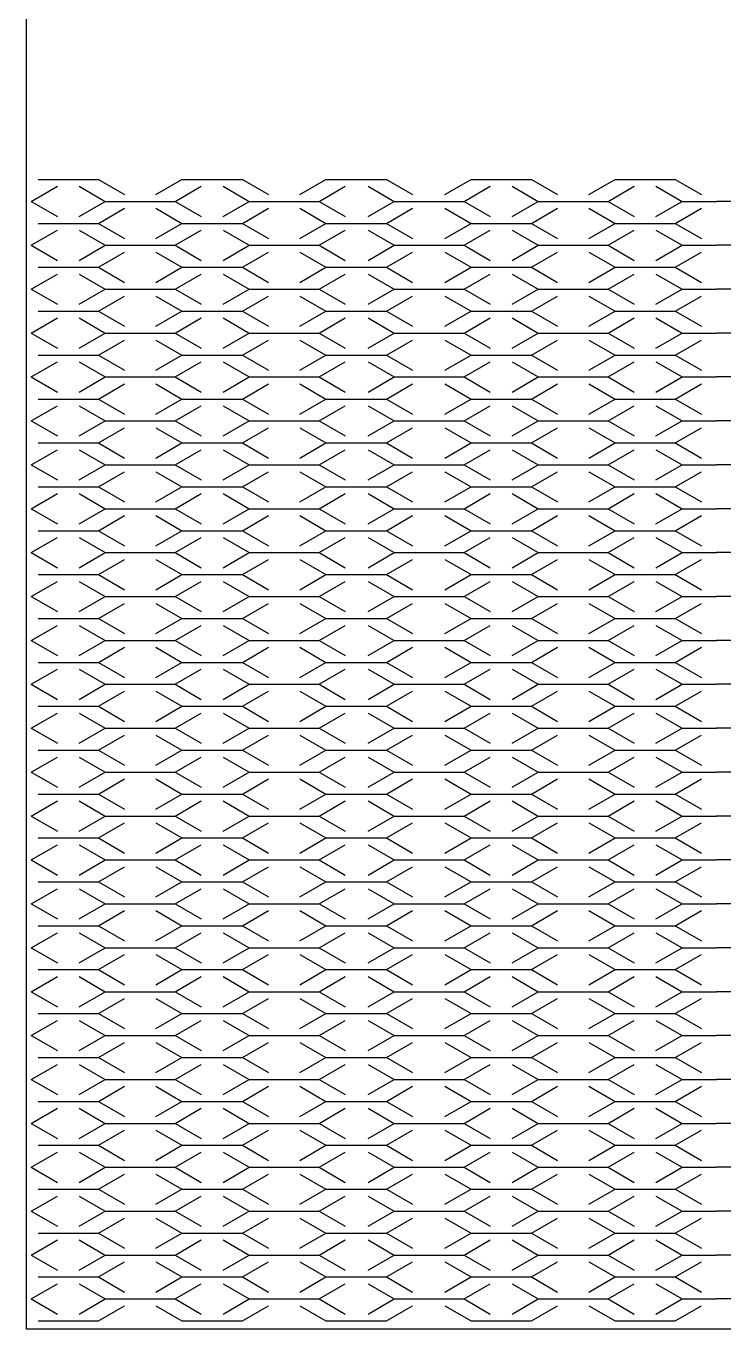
# Model space of a CAD drawing. Extents: x -48 to 94, y -126 to 120.
# Drawn here: x -48.3 to 17.7, y -125.8 to -2.7 of the extents above; entities that cross this region are included whole.
import ezdxf

# ---------------------------------------------------------------- set-up
doc = ezdxf.new("R2010")
doc.units = 0
doc.header["$MEASUREMENT"] = 0
doc.layers.get('0').update_dxf_attribs({"linetype": 'CONTINUOUS'})
doc.layers.add('DEFAULT', color=18, linetype='CONTINUOUS')

msp = doc.modelspace()

# ---------------------------------------------------------------- linework, layer by layer
at = {"color": 0, "linetype": 'BYBLOCK'}
for points in [[(-47.76, -19.31), (-45.29, -17.88)], [(-47.11, -17.23), (-41.42, -17.23)], [(-43.24, -17.88), (-40.77, -19.31)], [(-41.42, -17.23), (-38.95, -18.66)], [(-35.98, -18.66), (-33.52, -17.23)], [(-34.16, -19.31), (-31.7, -17.88)], [(-33.52, -17.23), (-27.82, -17.23)], [(-29.64, -17.88), (-27.17, -19.31)], [(-27.82, -17.23), (-25.35, -18.66)], [(-22.38, -18.66), (-19.92, -17.23)], [(-20.56, -19.31), (-18.1, -17.88)], [(-19.92, -17.23), (-14.22, -17.23)], [(-15.94, -17.88), (-13.48, -19.31)], [(-14.22, -17.23), (-11.75, -18.66)], [(-8.69, -18.66), (-6.22, -17.23)], [(-6.87, -19.31), (-4.4, -17.88)], [(-6.22, -17.23), (-0.52, -17.23)], [(-2.34, -17.88), (0.12, -19.31)], [(-0.52, -17.23), (1.94, -18.66)], [(4.91, -18.66), (7.38, -17.23)], [(6.73, -19.31), (9.2, -17.88)], [(7.38, -17.23), (13.07, -17.23)], [(11.25, -17.88), (13.72, -19.31)], [(13.07, -17.23), (15.54, -18.66)], [(-47.76, -19.31), (-45.29, -20.73)], [(-43.24, -20.73), (-40.77, -19.31)], [(-40.77, -19.31), (-34.16, -19.31)], [(-34.16, -19.31), (-31.7, -20.73)], [(-29.64, -20.73), (-27.17, -19.31)], [(-27.17, -19.31), (-20.56, -19.31)], [(-20.56, -19.31), (-18.1, -20.73)], [(-15.94, -20.73), (-13.48, -19.31)], [(-13.48, -19.31), (-6.87, -19.31)], [(-6.87, -19.31), (-4.4, -20.73)], [(-2.34, -20.73), (0.12, -19.31)], [(0.12, -19.31), (6.73, -19.31)], [(6.73, -19.31), (9.2, -20.73)], [(11.25, -20.73), (13.72, -19.31)], [(13.72, -19.31), (16.96, -19.31)], [(20.2, -19.31), (16.96, -19.31)], [(-41.42, -21.38), (-38.95, -19.95)], [(-35.98, -19.95), (-33.52, -21.38)], [(-27.82, -21.38), (-25.35, -19.95)], [(-22.38, -19.95), (-19.92, -21.38)], [(-14.22, -21.38), (-11.75, -19.95)], [(-8.69, -19.95), (-6.22, -21.38)], [(-0.52, -21.38), (1.94, -19.95)], [(4.91, -19.95), (7.38, -21.38)], [(13.07, -21.38), (15.54, -19.95)], [(-47.76, -23.45), (-45.29, -22.03)], [(-47.11, -21.38), (-41.42, -21.38)], [(-43.24, -22.03), (-40.77, -23.45)], [(-41.42, -21.38), (-38.95, -22.8)], [(-35.98, -22.8), (-33.52, -21.38)], [(-34.16, -23.45), (-31.7, -22.03)], [(-33.52, -21.38), (-27.82, -21.38)], [(-29.64, -22.03), (-27.17, -23.45)], [(-27.82, -21.38), (-25.35, -22.8)], [(-22.38, -22.8), (-19.92, -21.38)], [(-20.56, -23.45), (-18.1, -22.03)], [(-19.92, -21.38), (-14.22, -21.38)], [(-15.94, -22.03), (-13.48, -23.45)], [(-14.22, -21.38), (-11.75, -22.8)], [(-8.69, -22.8), (-6.22, -21.38)], [(-6.87, -23.45), (-4.4, -22.03)], [(-6.22, -21.38), (-0.52, -21.38)], [(-2.34, -22.03), (0.12, -23.45)], [(-0.52, -21.38), (1.94, -22.8)], [(4.91, -22.8), (7.38, -21.38)], [(6.73, -23.45), (9.2, -22.03)], [(7.38, -21.38), (13.07, -21.38)], [(11.25, -22.03), (13.72, -23.45)], [(13.07, -21.38), (15.54, -22.8)], [(-47.76, -23.45), (-45.29, -24.88)], [(-43.24, -24.88), (-40.77, -23.45)], [(-41.42, -25.52), (-38.95, -24.1)], [(-40.77, -23.45), (-34.16, -23.45)], [(-35.98, -24.1), (-33.52, -25.52)], [(-34.16, -23.45), (-31.7, -24.88)], [(-29.64, -24.88), (-27.17, -23.45)], [(-27.82, -25.52), (-25.35, -24.1)], [(-27.17, -23.45), (-20.56, -23.45)], [(-22.38, -24.1), (-19.92, -25.52)], [(-20.56, -23.45), (-18.1, -24.88)], [(-15.94, -24.88), (-13.48, -23.45)], [(-14.22, -25.52), (-11.75, -24.1)], [(-13.48, -23.45), (-6.87, -23.45)], [(-8.69, -24.1), (-6.22, -25.52)], [(-6.87, -23.45), (-4.4, -24.88)], [(-2.34, -24.88), (0.12, -23.45)], [(-0.52, -25.52), (1.94, -24.1)], [(0.12, -23.45), (6.73, -23.45)], [(4.91, -24.1), (7.38, -25.52)], [(6.73, -23.45), (9.2, -24.88)], [(11.25, -24.88), (13.72, -23.45)], [(13.07, -25.52), (15.54, -24.1)], [(13.72, -23.45), (16.96, -23.45)], [(20.2, -23.45), (16.96, -23.45)], [(-47.11, -25.52), (-41.42, -25.52)], [(-41.42, -25.52), (-38.95, -26.95)], [(-35.98, -26.95), (-33.52, -25.52)], [(-33.52, -25.52), (-27.82, -25.52)], [(-27.82, -25.52), (-25.35, -26.95)], [(-22.38, -26.95), (-19.92, -25.52)], [(-19.92, -25.52), (-14.22, -25.52)], [(-14.22, -25.52), (-11.75, -26.95)], [(-8.69, -26.95), (-6.22, -25.52)], [(-6.22, -25.52), (-0.52, -25.52)], [(-0.52, -25.52), (1.94, -26.95)], [(4.91, -26.95), (7.38, -25.52)], [(7.38, -25.52), (13.07, -25.52)], [(13.07, -25.52), (15.54, -26.95)], [(-47.76, -27.6), (-45.29, -26.17)], [(-43.24, -26.17), (-40.77, -27.6)], [(-34.16, -27.6), (-31.7, -26.17)], [(-29.64, -26.17), (-27.17, -27.6)], [(-20.56, -27.6), (-18.1, -26.17)], [(-15.94, -26.17), (-13.48, -27.6)], [(-6.87, -27.6), (-4.4, -26.17)], [(-2.34, -26.17), (0.12, -27.6)], [(6.73, -27.6), (9.2, -26.17)], [(11.25, -26.17), (13.72, -27.6)], [(-47.76, -27.6), (-45.29, -29.02)], [(-43.24, -29.02), (-40.77, -27.6)], [(-41.42, -29.67), (-38.95, -28.24)], [(-40.77, -27.6), (-34.16, -27.6)], [(-35.98, -28.24), (-33.52, -29.67)], [(-34.16, -27.6), (-31.7, -29.02)], [(-29.64, -29.02), (-27.17, -27.6)], [(-27.82, -29.67), (-25.35, -28.24)], [(-27.17, -27.6), (-20.56, -27.6)], [(-22.38, -28.24), (-19.92, -29.67)], [(-20.56, -27.6), (-18.1, -29.02)], [(-15.94, -29.02), (-13.48, -27.6)], [(-14.22, -29.67), (-11.75, -28.24)], [(-13.48, -27.6), (-6.87, -27.6)], [(-8.69, -28.24), (-6.22, -29.67)], [(-6.87, -27.6), (-4.4, -29.02)], [(-2.34, -29.02), (0.12, -27.6)], [(-0.52, -29.67), (1.94, -28.24)], [(0.12, -27.6), (6.73, -27.6)], [(4.91, -28.24), (7.38, -29.67)], [(6.73, -27.6), (9.2, -29.02)], [(11.25, -29.02), (13.72, -27.6)], [(13.07, -29.67), (15.54, -28.24)], [(13.72, -27.6), (16.96, -27.6)], [(20.2, -27.6), (16.96, -27.6)], [(-47.76, -31.74), (-45.29, -30.31)], [(-47.11, -29.67), (-41.42, -29.67)], [(-43.24, -30.31), (-40.77, -31.74)], [(-41.42, -29.67), (-38.95, -31.09)], [(-35.98, -31.09), (-33.52, -29.67)], [(-34.16, -31.74), (-31.7, -30.31)], [(-33.52, -29.67), (-27.82, -29.67)], [(-29.64, -30.31), (-27.17, -31.74)], [(-27.82, -29.67), (-25.35, -31.09)], [(-22.38, -31.09), (-19.92, -29.67)], [(-20.56, -31.74), (-18.1, -30.31)], [(-19.92, -29.67), (-14.22, -29.67)], [(-15.94, -30.31), (-13.48, -31.74)], [(-14.22, -29.67), (-11.75, -31.09)], [(-8.69, -31.09), (-6.22, -29.67)], [(-6.87, -31.74), (-4.4, -30.31)], [(-6.22, -29.67), (-0.52, -29.67)], [(-2.34, -30.31), (0.12, -31.74)], [(-0.52, -29.67), (1.94, -31.09)], [(4.91, -31.09), (7.38, -29.67)], [(6.73, -31.74), (9.2, -30.31)], [(7.38, -29.67), (13.07, -29.67)], [(11.25, -30.31), (13.72, -31.74)], [(13.07, -29.67), (15.54, -31.09)], [(-47.76, -31.74), (-45.29, -33.16)], [(-43.24, -33.16), (-40.77, -31.74)], [(-40.77, -31.74), (-34.16, -31.74)], [(-34.16, -31.74), (-31.7, -33.16)], [(-29.64, -33.16), (-27.17, -31.74)], [(-27.17, -31.74), (-20.56, -31.74)], [(-20.56, -31.74), (-18.1, -33.16)], [(-15.94, -33.16), (-13.48, -31.74)], [(-13.48, -31.74), (-6.87, -31.74)], [(-6.87, -31.74), (-4.4, -33.16)], [(-2.34, -33.16), (0.12, -31.74)], [(0.12, -31.74), (6.73, -31.74)], [(6.73, -31.74), (9.2, -33.16)], [(11.25, -33.16), (13.72, -31.74)], [(13.72, -31.74), (16.96, -31.74)], [(20.2, -31.74), (16.96, -31.74)], [(-41.42, -33.81), (-38.95, -32.39)], [(-35.98, -32.39), (-33.52, -33.81)], [(-27.82, -33.81), (-25.35, -32.39)], [(-22.38, -32.39), (-19.92, -33.81)], [(-14.22, -33.81), (-11.75, -32.39)], [(-8.69, -32.39), (-6.22, -33.81)], [(-0.52, -33.81), (1.94, -32.39)], [(4.91, -32.39), (7.38, -33.81)], [(13.07, -33.81), (15.54, -32.39)], [(-47.11, -33.81), (-41.42, -33.81)], [(-41.42, -33.81), (-38.95, -35.24)], [(-35.98, -35.24), (-33.52, -33.81)], [(-33.52, -33.81), (-27.82, -33.81)], [(-27.82, -33.81), (-25.35, -35.24)], [(-22.38, -35.24), (-19.92, -33.81)], [(-19.92, -33.81), (-14.22, -33.81)], [(-14.22, -33.81), (-11.75, -35.24)], [(-8.69, -35.24), (-6.22, -33.81)], [(-6.22, -33.81), (-0.52, -33.81)], [(-0.52, -33.81), (1.94, -35.24)], [(4.91, -35.24), (7.38, -33.81)], [(7.38, -33.81), (13.07, -33.81)], [(13.07, -33.81), (15.54, -35.24)], [(-47.76, -35.88), (-45.29, -34.46)], [(-43.24, -34.46), (-40.77, -35.88)], [(-34.16, -35.88), (-31.7, -34.46)], [(-29.64, -34.46), (-27.17, -35.88)], [(-20.56, -35.88), (-18.1, -34.46)], [(-15.94, -34.46), (-13.48, -35.88)], [(-6.87, -35.88), (-4.4, -34.46)], [(-2.34, -34.46), (0.12, -35.88)], [(6.73, -35.88), (9.2, -34.46)], [(11.25, -34.46), (13.72, -35.88)], [(-47.76, -35.88), (-45.29, -37.31)], [(-43.24, -37.31), (-40.77, -35.88)], [(-41.42, -37.96), (-38.95, -36.53)], [(-40.77, -35.88), (-34.16, -35.88)], [(-35.98, -36.53), (-33.52, -37.96)], [(-34.16, -35.88), (-31.7, -37.31)], [(-29.64, -37.31), (-27.17, -35.88)], [(-27.82, -37.96), (-25.35, -36.53)], [(-27.17, -35.88), (-20.56, -35.88)], [(-22.38, -36.53), (-19.92, -37.96)], [(-20.56, -35.88), (-18.1, -37.31)], [(-15.94, -37.31), (-13.48, -35.88)], [(-14.22, -37.96), (-11.75, -36.53)], [(-13.48, -35.88), (-6.87, -35.88)], [(-8.69, -36.53), (-6.22, -37.96)], [(-6.87, -35.88), (-4.4, -37.31)], [(-2.34, -37.31), (0.12, -35.88)], [(-0.52, -37.96), (1.94, -36.53)], [(0.12, -35.88), (6.73, -35.88)], [(4.91, -36.53), (7.38, -37.96)], [(6.73, -35.88), (9.2, -37.31)], [(11.25, -37.31), (13.72, -35.88)], [(13.07, -37.96), (15.54, -36.53)], [(13.72, -35.88), (16.96, -35.88)], [(20.2, -35.88), (16.96, -35.88)], [(-47.11, -37.96), (-41.42, -37.96)], [(-41.42, -37.96), (-38.95, -39.38)], [(-35.98, -39.38), (-33.52, -37.96)], [(-33.52, -37.96), (-27.82, -37.96)], [(-27.82, -37.96), (-25.35, -39.38)], [(-22.38, -39.38), (-19.92, -37.96)], [(-19.92, -37.96), (-14.22, -37.96)], [(-14.22, -37.96), (-11.75, -39.38)], [(-8.69, -39.38), (-6.22, -37.96)], [(-6.22, -37.96), (-0.52, -37.96)], [(-0.52, -37.96), (1.94, -39.38)], [(4.91, -39.38), (7.38, -37.96)], [(7.38, -37.96), (13.07, -37.96)], [(13.07, -37.96), (15.54, -39.38)], [(-47.76, -40.03), (-45.29, -38.6)], [(-43.24, -38.6), (-40.77, -40.03)], [(-34.16, -40.03), (-31.7, -38.6)], [(-29.64, -38.6), (-27.17, -40.03)], [(-20.56, -40.03), (-18.1, -38.6)], [(-15.94, -38.6), (-13.48, -40.03)], [(-6.87, -40.03), (-4.4, -38.6)], [(-2.34, -38.6), (0.12, -40.03)], [(6.73, -40.03), (9.2, -38.6)], [(11.25, -38.6), (13.72, -40.03)], [(-47.76, -40.03), (-45.29, -41.45)], [(-43.24, -41.45), (-40.77, -40.03)], [(-40.77, -40.03), (-34.16, -40.03)], [(-34.16, -40.03), (-31.7, -41.45)], [(-29.64, -41.45), (-27.17, -40.03)], [(-27.17, -40.03), (-20.56, -40.03)], [(-20.56, -40.03), (-18.1, -41.45)], [(-15.94, -41.45), (-13.48, -40.03)], [(-13.48, -40.03), (-6.87, -40.03)], [(-6.87, -40.03), (-4.4, -41.45)], [(-2.34, -41.45), (0.12, -40.03)], [(0.12, -40.03), (6.73, -40.03)], [(6.73, -40.03), (9.2, -41.45)], [(11.25, -41.45), (13.72, -40.03)], [(13.72, -40.03), (16.96, -40.03)], [(20.2, -40.03), (16.96, -40.03)], [(-41.42, -42.1), (-38.95, -40.68)], [(-35.98, -40.68), (-33.52, -42.1)], [(-27.82, -42.1), (-25.35, -40.68)], [(-22.38, -40.68), (-19.92, -42.1)], [(-14.22, -42.1), (-11.75, -40.68)], [(-8.69, -40.68), (-6.22, -42.1)], [(-0.52, -42.1), (1.94, -40.68)], [(4.91, -40.68), (7.38, -42.1)], [(13.07, -42.1), (15.54, -40.68)], [(-47.76, -44.17), (-45.29, -42.75)], [(-47.11, -42.1), (-41.42, -42.1)], [(-43.24, -42.75), (-40.77, -44.17)], [(-41.42, -42.1), (-38.95, -43.53)], [(-35.98, -43.53), (-33.52, -42.1)], [(-34.16, -44.17), (-31.7, -42.75)], [(-33.52, -42.1), (-27.82, -42.1)], [(-29.64, -42.75), (-27.17, -44.17)], [(-27.82, -42.1), (-25.35, -43.53)], [(-22.38, -43.53), (-19.92, -42.1)], [(-20.56, -44.17), (-18.1, -42.75)], [(-19.92, -42.1), (-14.22, -42.1)], [(-15.94, -42.75), (-13.48, -44.17)], [(-14.22, -42.1), (-11.75, -43.53)], [(-8.69, -43.53), (-6.22, -42.1)], [(-6.87, -44.17), (-4.4, -42.75)], [(-6.22, -42.1), (-0.52, -42.1)], [(-2.34, -42.75), (0.12, -44.17)], [(-0.52, -42.1), (1.94, -43.53)], [(4.91, -43.53), (7.38, -42.1)], [(6.73, -44.17), (9.2, -42.75)], [(7.38, -42.1), (13.07, -42.1)], [(11.25, -42.75), (13.72, -44.17)], [(13.07, -42.1), (15.54, -43.53)], [(-47.76, -44.17), (-45.29, -45.6)], [(-43.24, -45.6), (-40.77, -44.17)], [(-40.77, -44.17), (-34.16, -44.17)], [(-34.16, -44.17), (-31.7, -45.6)], [(-29.64, -45.6), (-27.17, -44.17)], [(-27.17, -44.17), (-20.56, -44.17)], [(-20.56, -44.17), (-18.1, -45.6)], [(-15.94, -45.6), (-13.48, -44.17)], [(-13.48, -44.17), (-6.87, -44.17)], [(-6.87, -44.17), (-4.4, -45.6)], [(-2.34, -45.6), (0.12, -44.17)], [(0.12, -44.17), (6.73, -44.17)], [(6.73, -44.17), (9.2, -45.6)], [(11.25, -45.6), (13.72, -44.17)], [(13.72, -44.17), (16.96, -44.17)], [(20.2, -44.17), (16.96, -44.17)], [(-41.42, -46.24), (-38.95, -44.82)], [(-35.98, -44.82), (-33.52, -46.24)], [(-27.82, -46.24), (-25.35, -44.82)], [(-22.38, -44.82), (-19.92, -46.24)], [(-14.22, -46.24), (-11.75, -44.82)], [(-8.69, -44.82), (-6.22, -46.24)], [(-0.52, -46.24), (1.94, -44.82)], [(4.91, -44.82), (7.38, -46.24)], [(13.07, -46.24), (15.54, -44.82)], [(-47.11, -46.24), (-41.42, -46.24)], [(-41.42, -46.24), (-38.95, -47.67)], [(-35.98, -47.67), (-33.52, -46.24)], [(-33.52, -46.24), (-27.82, -46.24)], [(-27.82, -46.24), (-25.35, -47.67)], [(-22.38, -47.67), (-19.92, -46.24)], [(-19.92, -46.24), (-14.22, -46.24)], [(-14.22, -46.24), (-11.75, -47.67)], [(-8.69, -47.67), (-6.22, -46.24)], [(-6.22, -46.24), (-0.52, -46.24)], [(-0.52, -46.24), (1.94, -47.67)], [(4.91, -47.67), (7.38, -46.24)], [(7.38, -46.24), (13.07, -46.24)], [(13.07, -46.24), (15.54, -47.67)], [(-47.76, -48.32), (-45.29, -46.89)], [(-43.24, -46.89), (-40.77, -48.32)], [(-34.16, -48.32), (-31.7, -46.89)], [(-29.64, -46.89), (-27.17, -48.32)], [(-20.56, -48.32), (-18.1, -46.89)], [(-15.94, -46.89), (-13.48, -48.32)], [(-6.87, -48.32), (-4.4, -46.89)], [(-2.34, -46.89), (0.12, -48.32)], [(6.73, -48.32), (9.2, -46.89)], [(11.25, -46.89), (13.72, -48.32)], [(-47.76, -48.32), (-45.29, -49.74)], [(-43.24, -49.74), (-40.77, -48.32)], [(-41.42, -50.39), (-38.95, -48.96)], [(-40.77, -48.32), (-34.16, -48.32)], [(-35.98, -48.96), (-33.52, -50.39)], [(-34.16, -48.32), (-31.7, -49.74)], [(-29.64, -49.74), (-27.17, -48.32)], [(-27.82, -50.39), (-25.35, -48.96)], [(-27.17, -48.32), (-20.56, -48.32)], [(-22.38, -48.96), (-19.92, -50.39)], [(-20.56, -48.32), (-18.1, -49.74)], [(-15.94, -49.74), (-13.48, -48.32)], [(-14.22, -50.39), (-11.75, -48.96)], [(-13.48, -48.32), (-6.87, -48.32)], [(-8.69, -48.96), (-6.22, -50.39)], [(-6.87, -48.32), (-4.4, -49.74)], [(-2.34, -49.74), (0.12, -48.32)], [(-0.52, -50.39), (1.94, -48.96)], [(0.12, -48.32), (6.73, -48.32)], [(4.91, -48.96), (7.38, -50.39)], [(6.73, -48.32), (9.2, -49.74)], [(11.25, -49.74), (13.72, -48.32)], [(13.07, -50.39), (15.54, -48.96)], [(13.72, -48.32), (16.96, -48.32)], [(20.2, -48.32), (16.96, -48.32)], [(-47.11, -50.39), (-41.42, -50.39)], [(-47.11, -50.39), (-41.42, -50.39)], [(-41.42, -50.39), (-38.95, -51.81)], [(-35.98, -51.81), (-33.52, -50.39)], [(-33.52, -50.39), (-27.82, -50.39)], [(-33.52, -50.39), (-27.82, -50.39)], [(-27.82, -50.39), (-25.35, -51.81)], [(-22.38, -51.81), (-19.92, -50.39)], [(-19.92, -50.39), (-14.22, -50.39)], [(-19.92, -50.39), (-14.22, -50.39)], [(-14.22, -50.39), (-11.75, -51.81)], [(-8.69, -51.81), (-6.22, -50.39)], [(-6.22, -50.39), (-0.52, -50.39)], [(-6.22, -50.39), (-0.52, -50.39)], [(-0.52, -50.39), (1.94, -51.81)], [(4.91, -51.81), (7.38, -50.39)], [(7.38, -50.39), (13.07, -50.39)], [(7.38, -50.39), (13.07, -50.39)], [(13.07, -50.39), (15.54, -51.81)], [(-47.76, -52.46), (-45.29, -51.04)], [(-43.24, -51.04), (-40.77, -52.46)], [(-34.16, -52.46), (-31.7, -51.04)], [(-29.64, -51.04), (-27.17, -52.46)], [(-20.56, -52.46), (-18.1, -51.04)], [(-15.94, -51.04), (-13.48, -52.46)], [(-6.87, -52.46), (-4.4, -51.04)], [(-2.34, -51.04), (0.12, -52.46)], [(6.73, -52.46), (9.2, -51.04)], [(11.25, -51.04), (13.72, -52.46)], [(-47.76, -52.46), (-45.29, -53.89)], [(-43.24, -53.89), (-40.77, -52.46)], [(-40.77, -52.46), (-34.16, -52.46)], [(-34.16, -52.46), (-31.7, -53.89)], [(-29.64, -53.89), (-27.17, -52.46)], [(-27.17, -52.46), (-20.56, -52.46)], [(-20.56, -52.46), (-18.1, -53.89)], [(-15.94, -53.89), (-13.48, -52.46)], [(-13.48, -52.46), (-6.87, -52.46)], [(-6.87, -52.46), (-4.4, -53.89)], [(-2.34, -53.89), (0.12, -52.46)], [(0.12, -52.46), (6.73, -52.46)], [(6.73, -52.46), (9.2, -53.89)], [(11.25, -53.89), (13.72, -52.46)], [(13.72, -52.46), (16.96, -52.46)], [(20.2, -52.46), (16.96, -52.46)], [(-41.42, -54.53), (-38.95, -53.11)], [(-35.98, -53.11), (-33.52, -54.53)], [(-27.82, -54.53), (-25.35, -53.11)], [(-22.38, -53.11), (-19.92, -54.53)], [(-14.22, -54.53), (-11.75, -53.11)], [(-8.69, -53.11), (-6.22, -54.53)], [(-0.52, -54.53), (1.94, -53.11)], [(4.91, -53.11), (7.38, -54.53)], [(13.07, -54.53), (15.54, -53.11)], [(-47.76, -56.61), (-45.29, -55.18)], [(-47.11, -54.53), (-41.42, -54.53)], [(-43.24, -55.18), (-40.77, -56.61)], [(-41.42, -54.53), (-38.95, -55.96)], [(-35.98, -55.96), (-33.52, -54.53)], [(-34.16, -56.61), (-31.7, -55.18)], [(-33.52, -54.53), (-27.82, -54.53)], [(-29.64, -55.18), (-27.17, -56.61)], [(-27.82, -54.53), (-25.35, -55.96)], [(-22.38, -55.96), (-19.92, -54.53)], [(-20.56, -56.61), (-18.1, -55.18)], [(-19.92, -54.53), (-14.22, -54.53)], [(-15.94, -55.18), (-13.48, -56.61)], [(-14.22, -54.53), (-11.75, -55.96)], [(-8.69, -55.96), (-6.22, -54.53)], [(-6.87, -56.61), (-4.4, -55.18)], [(-6.22, -54.53), (-0.52, -54.53)], [(-2.34, -55.18), (0.12, -56.61)], [(-0.52, -54.53), (1.94, -55.96)], [(4.91, -55.96), (7.38, -54.53)], [(6.73, -56.61), (9.2, -55.18)], [(7.38, -54.53), (13.07, -54.53)], [(11.25, -55.18), (13.72, -56.61)], [(13.07, -54.53), (15.54, -55.96)], [(-47.76, -56.61), (-45.29, -58.03)], [(-43.24, -58.03), (-40.77, -56.61)], [(-41.42, -58.68), (-38.95, -57.25)], [(-40.77, -56.61), (-34.16, -56.61)], [(-35.98, -57.25), (-33.52, -58.68)], [(-34.16, -56.61), (-31.7, -58.03)], [(-29.64, -58.03), (-27.17, -56.61)], [(-27.82, -58.68), (-25.35, -57.25)], [(-27.17, -56.61), (-20.56, -56.61)], [(-22.38, -57.25), (-19.92, -58.68)], [(-20.56, -56.61), (-18.1, -58.03)], [(-15.94, -58.03), (-13.48, -56.61)], [(-14.22, -58.68), (-11.75, -57.25)], [(-13.48, -56.61), (-6.87, -56.61)], [(-8.69, -57.25), (-6.22, -58.68)], [(-6.87, -56.61), (-4.4, -58.03)], [(-2.34, -58.03), (0.12, -56.61)], [(-0.52, -58.68), (1.94, -57.25)], [(0.12, -56.61), (6.73, -56.61)], [(4.91, -57.25), (7.38, -58.68)], [(6.73, -56.61), (9.2, -58.03)], [(11.25, -58.03), (13.72, -56.61)], [(13.07, -58.68), (15.54, -57.25)], [(13.72, -56.61), (16.96, -56.61)], [(20.2, -56.61), (16.96, -56.61)], [(-47.11, -58.68), (-41.42, -58.68)], [(-41.42, -58.68), (-38.95, -60.1)], [(-35.98, -60.1), (-33.52, -58.68)], [(-33.52, -58.68), (-27.82, -58.68)], [(-27.82, -58.68), (-25.35, -60.1)], [(-22.38, -60.1), (-19.92, -58.68)], [(-19.92, -58.68), (-14.22, -58.68)], [(-14.22, -58.68), (-11.75, -60.1)], [(-8.69, -60.1), (-6.22, -58.68)], [(-6.22, -58.68), (-0.52, -58.68)], [(-0.52, -58.68), (1.94, -60.1)], [(4.91, -60.1), (7.38, -58.68)], [(7.38, -58.68), (13.07, -58.68)], [(13.07, -58.68), (15.54, -60.1)], [(-47.76, -60.75), (-45.29, -59.33)], [(-43.24, -59.33), (-40.77, -60.75)], [(-34.16, -60.75), (-31.7, -59.33)], [(-29.64, -59.33), (-27.17, -60.75)], [(-20.56, -60.75), (-18.1, -59.33)], [(-15.94, -59.33), (-13.48, -60.75)], [(-6.87, -60.75), (-4.4, -59.33)], [(-2.34, -59.33), (0.12, -60.75)], [(6.73, -60.75), (9.2, -59.33)], [(11.25, -59.33), (13.72, -60.75)], [(-47.76, -60.75), (-45.29, -62.18)], [(-43.24, -62.18), (-40.77, -60.75)], [(-41.42, -62.82), (-38.95, -61.4)], [(-40.77, -60.75), (-34.16, -60.75)], [(-35.98, -61.4), (-33.52, -62.82)], [(-34.16, -60.75), (-31.7, -62.18)], [(-29.64, -62.18), (-27.17, -60.75)], [(-27.82, -62.82), (-25.35, -61.4)], [(-27.17, -60.75), (-20.56, -60.75)], [(-22.38, -61.4), (-19.92, -62.82)], [(-20.56, -60.75), (-18.1, -62.18)], [(-15.94, -62.18), (-13.48, -60.75)], [(-14.22, -62.82), (-11.75, -61.4)], [(-13.48, -60.75), (-6.87, -60.75)], [(-8.69, -61.4), (-6.22, -62.82)], [(-6.87, -60.75), (-4.4, -62.18)], [(-2.34, -62.18), (0.12, -60.75)], [(-0.52, -62.82), (1.94, -61.4)], [(0.12, -60.75), (6.73, -60.75)], [(4.91, -61.4), (7.38, -62.82)], [(6.73, -60.75), (9.2, -62.18)], [(11.25, -62.18), (13.72, -60.75)], [(13.07, -62.82), (15.54, -61.4)], [(13.72, -60.75), (16.96, -60.75)], [(20.2, -60.75), (16.96, -60.75)], [(-47.76, -64.89), (-45.29, -63.47)], [(-47.11, -62.82), (-41.42, -62.82)], [(-43.24, -63.47), (-40.77, -64.89)], [(-41.42, -62.82), (-38.95, -64.25)], [(-35.98, -64.25), (-33.52, -62.82)], [(-34.16, -64.89), (-31.7, -63.47)], [(-33.52, -62.82), (-27.82, -62.82)], [(-29.64, -63.47), (-27.17, -64.89)], [(-27.82, -62.82), (-25.35, -64.25)], [(-22.38, -64.25), (-19.92, -62.82)], [(-20.56, -64.89), (-18.1, -63.47)], [(-19.92, -62.82), (-14.22, -62.82)], [(-15.94, -63.47), (-13.48, -64.89)], [(-14.22, -62.82), (-11.75, -64.25)], [(-8.69, -64.25), (-6.22, -62.82)], [(-6.87, -64.89), (-4.4, -63.47)], [(-6.22, -62.82), (-0.52, -62.82)], [(-2.34, -63.47), (0.12, -64.89)], [(-0.52, -62.82), (1.94, -64.25)], [(4.91, -64.25), (7.38, -62.82)], [(6.73, -64.89), (9.2, -63.47)], [(7.38, -62.82), (13.07, -62.82)], [(11.25, -63.47), (13.72, -64.89)], [(13.07, -62.82), (15.54, -64.25)], [(-47.76, -64.89), (-45.29, -66.32)], [(-43.24, -66.32), (-40.77, -64.89)], [(-40.77, -64.89), (-34.16, -64.89)], [(-34.16, -64.89), (-31.7, -66.32)], [(-29.64, -66.32), (-27.17, -64.89)], [(-27.17, -64.89), (-20.56, -64.89)], [(-20.56, -64.89), (-18.1, -66.32)], [(-15.94, -66.32), (-13.48, -64.89)], [(-13.48, -64.89), (-6.87, -64.89)], [(-6.87, -64.89), (-4.4, -66.32)], [(-2.34, -66.32), (0.12, -64.89)], [(0.12, -64.89), (6.73, -64.89)], [(6.73, -64.89), (9.2, -66.32)], [(11.25, -66.32), (13.72, -64.89)], [(13.72, -64.89), (16.96, -64.89)], [(20.2, -64.89), (16.96, -64.89)], [(-41.42, -66.97), (-38.95, -65.54)], [(-35.98, -65.54), (-33.52, -66.97)], [(-27.82, -66.97), (-25.35, -65.54)], [(-22.38, -65.54), (-19.92, -66.97)], [(-14.22, -66.97), (-11.75, -65.54)], [(-8.69, -65.54), (-6.22, -66.97)], [(-0.52, -66.97), (1.94, -65.54)], [(4.91, -65.54), (7.38, -66.97)], [(13.07, -66.97), (15.54, -65.54)], [(-47.76, -69.04), (-45.29, -67.61)], [(-47.11, -66.97), (-41.42, -66.97)], [(-43.24, -67.61), (-40.77, -69.04)], [(-41.42, -66.97), (-38.95, -68.39)], [(-35.98, -68.39), (-33.52, -66.97)], [(-34.16, -69.04), (-31.7, -67.61)], [(-33.52, -66.97), (-27.82, -66.97)], [(-29.64, -67.61), (-27.17, -69.04)], [(-27.82, -66.97), (-25.35, -68.39)], [(-22.38, -68.39), (-19.92, -66.97)], [(-20.56, -69.04), (-18.1, -67.61)], [(-19.92, -66.97), (-14.22, -66.97)], [(-15.94, -67.61), (-13.48, -69.04)], [(-14.22, -66.97), (-11.75, -68.39)], [(-8.69, -68.39), (-6.22, -66.97)], [(-6.87, -69.04), (-4.4, -67.61)], [(-6.22, -66.97), (-0.52, -66.97)], [(-2.34, -67.61), (0.12, -69.04)], [(-0.52, -66.97), (1.94, -68.39)], [(4.91, -68.39), (7.38, -66.97)], [(6.73, -69.04), (9.2, -67.61)], [(7.38, -66.97), (13.07, -66.97)], [(11.25, -67.61), (13.72, -69.04)], [(13.07, -66.97), (15.54, -68.39)], [(-47.76, -69.04), (-45.29, -70.46)], [(-43.24, -70.46), (-40.77, -69.04)], [(-41.42, -71.11), (-38.95, -69.69)], [(-40.77, -69.04), (-34.16, -69.04)], [(-35.98, -69.69), (-33.52, -71.11)], [(-34.16, -69.04), (-31.7, -70.46)], [(-29.64, -70.46), (-27.17, -69.04)], [(-27.82, -71.11), (-25.35, -69.69)], [(-27.17, -69.04), (-20.56, -69.04)], [(-22.38, -69.69), (-19.92, -71.11)], [(-20.56, -69.04), (-18.1, -70.46)], [(-15.94, -70.46), (-13.48, -69.04)], [(-14.22, -71.11), (-11.75, -69.69)], [(-13.48, -69.04), (-6.87, -69.04)], [(-8.69, -69.69), (-6.22, -71.11)], [(-6.87, -69.04), (-4.4, -70.46)], [(-2.34, -70.46), (0.12, -69.04)], [(-0.52, -71.11), (1.94, -69.69)], [(0.12, -69.04), (6.73, -69.04)], [(4.91, -69.69), (7.38, -71.11)], [(6.73, -69.04), (9.2, -70.46)], [(11.25, -70.46), (13.72, -69.04)], [(13.07, -71.11), (15.54, -69.69)], [(13.72, -69.04), (16.96, -69.04)], [(20.2, -69.04), (16.96, -69.04)], [(-47.11, -71.11), (-41.42, -71.11)], [(-41.42, -71.11), (-38.95, -72.54)], [(-35.98, -72.54), (-33.52, -71.11)], [(-33.52, -71.11), (-27.82, -71.11)], [(-27.82, -71.11), (-25.35, -72.54)], [(-22.38, -72.54), (-19.92, -71.11)], [(-19.92, -71.11), (-14.22, -71.11)], [(-14.22, -71.11), (-11.75, -72.54)], [(-8.69, -72.54), (-6.22, -71.11)], [(-6.22, -71.11), (-0.52, -71.11)], [(-0.52, -71.11), (1.94, -72.54)], [(4.91, -72.54), (7.38, -71.11)], [(7.38, -71.11), (13.07, -71.11)], [(13.07, -71.11), (15.54, -72.54)], [(-47.76, -73.18), (-45.29, -71.76)], [(-43.24, -71.76), (-40.77, -73.18)], [(-34.16, -73.18), (-31.7, -71.76)], [(-29.64, -71.76), (-27.17, -73.18)], [(-20.56, -73.18), (-18.1, -71.76)], [(-15.94, -71.76), (-13.48, -73.18)], [(-6.87, -73.18), (-4.4, -71.76)], [(-2.34, -71.76), (0.12, -73.18)], [(6.73, -73.18), (9.2, -71.76)], [(11.25, -71.76), (13.72, -73.18)], [(-47.76, -73.18), (-45.29, -74.61)], [(-43.24, -74.61), (-40.77, -73.18)], [(-40.77, -73.18), (-34.16, -73.18)], [(-34.16, -73.18), (-31.7, -74.61)], [(-29.64, -74.61), (-27.17, -73.18)], [(-27.17, -73.18), (-20.56, -73.18)], [(-20.56, -73.18), (-18.1, -74.61)], [(-15.94, -74.61), (-13.48, -73.18)], [(-13.48, -73.18), (-6.87, -73.18)], [(-6.87, -73.18), (-4.4, -74.61)], [(-2.34, -74.61), (0.12, -73.18)], [(0.12, -73.18), (6.73, -73.18)], [(6.73, -73.18), (9.2, -74.61)], [(11.25, -74.61), (13.72, -73.18)], [(13.72, -73.18), (16.96, -73.18)], [(20.2, -73.18), (16.96, -73.18)], [(-41.42, -75.26), (-38.95, -73.83)], [(-35.98, -73.83), (-33.52, -75.26)], [(-27.82, -75.26), (-25.35, -73.83)], [(-22.38, -73.83), (-19.92, -75.26)], [(-14.22, -75.26), (-11.75, -73.83)], [(-8.69, -73.83), (-6.22, -75.26)], [(-0.52, -75.26), (1.94, -73.83)], [(4.91, -73.83), (7.38, -75.26)], [(13.07, -75.26), (15.54, -73.83)], [(-47.76, -77.33), (-45.29, -75.9)], [(-47.11, -75.26), (-41.42, -75.26)], [(-43.24, -75.9), (-40.77, -77.33)], [(-41.42, -75.26), (-38.95, -76.68)], [(-35.98, -76.68), (-33.52, -75.26)], [(-34.16, -77.33), (-31.7, -75.9)], [(-33.52, -75.26), (-27.82, -75.26)], [(-29.64, -75.9), (-27.17, -77.33)], [(-27.82, -75.26), (-25.35, -76.68)], [(-22.38, -76.68), (-19.92, -75.26)], [(-20.56, -77.33), (-18.1, -75.9)], [(-19.92, -75.26), (-14.22, -75.26)], [(-15.94, -75.9), (-13.48, -77.33)], [(-14.22, -75.26), (-11.75, -76.68)], [(-8.69, -76.68), (-6.22, -75.26)], [(-6.87, -77.33), (-4.4, -75.9)], [(-6.22, -75.26), (-0.52, -75.26)], [(-2.34, -75.9), (0.12, -77.33)], [(-0.52, -75.26), (1.94, -76.68)], [(4.91, -76.68), (7.38, -75.26)], [(6.73, -77.33), (9.2, -75.9)], [(7.38, -75.26), (13.07, -75.26)], [(11.25, -75.9), (13.72, -77.33)], [(13.07, -75.26), (15.54, -76.68)], [(-47.76, -77.33), (-45.29, -78.75)], [(-43.24, -78.75), (-40.77, -77.33)], [(-40.77, -77.33), (-34.16, -77.33)], [(-34.16, -77.33), (-31.7, -78.75)], [(-29.64, -78.75), (-27.17, -77.33)], [(-27.17, -77.33), (-20.56, -77.33)], [(-20.56, -77.33), (-18.1, -78.75)], [(-15.94, -78.75), (-13.48, -77.33)], [(-13.48, -77.33), (-6.87, -77.33)], [(-6.87, -77.33), (-4.4, -78.75)], [(-2.34, -78.75), (0.12, -77.33)], [(0.12, -77.33), (6.73, -77.33)], [(6.73, -77.33), (9.2, -78.75)], [(11.25, -78.75), (13.72, -77.33)], [(13.72, -77.33), (16.96, -77.33)], [(20.2, -77.33), (16.96, -77.33)], [(-41.42, -79.4), (-38.95, -77.98)], [(-35.98, -77.98), (-33.52, -79.4)], [(-27.82, -79.4), (-25.35, -77.98)], [(-22.38, -77.98), (-19.92, -79.4)], [(-14.22, -79.4), (-11.75, -77.98)], [(-8.69, -77.98), (-6.22, -79.4)], [(-0.52, -79.4), (1.94, -77.98)], [(4.91, -77.98), (7.38, -79.4)], [(13.07, -79.4), (15.54, -77.98)], [(-47.11, -79.4), (-41.42, -79.4)], [(-41.42, -79.4), (-38.95, -80.82)], [(-35.98, -80.82), (-33.52, -79.4)], [(-33.52, -79.4), (-27.82, -79.4)], [(-27.82, -79.4), (-25.35, -80.82)], [(-22.38, -80.82), (-19.92, -79.4)], [(-19.92, -79.4), (-14.22, -79.4)], [(-14.22, -79.4), (-11.75, -80.82)], [(-8.69, -80.82), (-6.22, -79.4)], [(-6.22, -79.4), (-0.52, -79.4)], [(-0.52, -79.4), (1.94, -80.82)], [(4.91, -80.82), (7.38, -79.4)], [(7.38, -79.4), (13.07, -79.4)], [(13.07, -79.4), (15.54, -80.82)], [(-47.76, -81.47), (-45.29, -80.05)], [(-43.24, -80.05), (-40.77, -81.47)], [(-34.16, -81.47), (-31.7, -80.05)], [(-29.64, -80.05), (-27.17, -81.47)], [(-20.56, -81.47), (-18.1, -80.05)], [(-15.94, -80.05), (-13.48, -81.47)], [(-6.87, -81.47), (-4.4, -80.05)], [(-2.34, -80.05), (0.12, -81.47)], [(6.73, -81.47), (9.2, -80.05)], [(11.25, -80.05), (13.72, -81.47)], [(-47.76, -81.47), (-45.29, -82.9)], [(-43.24, -82.9), (-40.77, -81.47)], [(-41.42, -83.54), (-38.95, -82.12)], [(-40.77, -81.47), (-34.16, -81.47)], [(-35.98, -82.12), (-33.52, -83.54)], [(-34.16, -81.47), (-31.7, -82.9)], [(-29.64, -82.9), (-27.17, -81.47)], [(-27.82, -83.54), (-25.35, -82.12)], [(-27.17, -81.47), (-20.56, -81.47)], [(-22.38, -82.12), (-19.92, -83.54)], [(-20.56, -81.47), (-18.1, -82.9)], [(-15.94, -82.9), (-13.48, -81.47)], [(-14.22, -83.54), (-11.75, -82.12)], [(-13.48, -81.47), (-6.87, -81.47)], [(-8.69, -82.12), (-6.22, -83.54)], [(-6.87, -81.47), (-4.4, -82.9)], [(-2.34, -82.9), (0.12, -81.47)], [(-0.52, -83.54), (1.94, -82.12)], [(0.12, -81.47), (6.73, -81.47)], [(4.91, -82.12), (7.38, -83.54)], [(6.73, -81.47), (9.2, -82.9)], [(11.25, -82.9), (13.72, -81.47)], [(13.07, -83.54), (15.54, -82.12)], [(13.72, -81.47), (16.96, -81.47)], [(20.2, -81.47), (16.96, -81.47)], [(-47.11, -83.54), (-41.42, -83.54)], [(-47.11, -83.54), (-41.42, -83.54)], [(-41.42, -83.54), (-38.95, -84.97)], [(-35.98, -84.97), (-33.52, -83.54)], [(-33.52, -83.54), (-27.82, -83.54)], [(-33.52, -83.54), (-27.82, -83.54)], [(-27.82, -83.54), (-25.35, -84.97)], [(-22.38, -84.97), (-19.92, -83.54)], [(-19.92, -83.54), (-14.22, -83.54)], [(-19.92, -83.54), (-14.22, -83.54)], [(-14.22, -83.54), (-11.75, -84.97)], [(-8.69, -84.97), (-6.22, -83.54)], [(-6.22, -83.54), (-0.52, -83.54)], [(-6.22, -83.54), (-0.52, -83.54)], [(-0.52, -83.54), (1.94, -84.97)], [(4.91, -84.97), (7.38, -83.54)], [(7.38, -83.54), (13.07, -83.54)], [(7.38, -83.54), (13.07, -83.54)], [(13.07, -83.54), (15.54, -84.97)], [(-47.76, -85.62), (-45.29, -84.19)], [(-43.24, -84.19), (-40.77, -85.62)], [(-34.16, -85.62), (-31.7, -84.19)], [(-29.64, -84.19), (-27.17, -85.62)], [(-20.56, -85.62), (-18.1, -84.19)], [(-15.94, -84.19), (-13.48, -85.62)], [(-6.87, -85.62), (-4.4, -84.19)], [(-2.34, -84.19), (0.12, -85.62)], [(6.73, -85.62), (9.2, -84.19)], [(11.25, -84.19), (13.72, -85.62)], [(-47.76, -85.62), (-45.29, -87.04)], [(-43.24, -87.04), (-40.77, -85.62)], [(-40.77, -85.62), (-34.16, -85.62)], [(-34.16, -85.62), (-31.7, -87.04)], [(-29.64, -87.04), (-27.17, -85.62)], [(-27.17, -85.62), (-20.56, -85.62)], [(-20.56, -85.62), (-18.1, -87.04)], [(-15.94, -87.04), (-13.48, -85.62)], [(-13.48, -85.62), (-6.87, -85.62)], [(-6.87, -85.62), (-4.4, -87.04)], [(-2.34, -87.04), (0.12, -85.62)], [(0.12, -85.62), (6.73, -85.62)], [(6.73, -85.62), (9.2, -87.04)], [(11.25, -87.04), (13.72, -85.62)], [(13.72, -85.62), (16.96, -85.62)], [(20.2, -85.62), (16.96, -85.62)], [(-41.42, -87.69), (-38.95, -86.26)], [(-35.98, -86.26), (-33.52, -87.69)], [(-27.82, -87.69), (-25.35, -86.26)], [(-22.38, -86.26), (-19.92, -87.69)], [(-14.22, -87.69), (-11.75, -86.26)], [(-8.69, -86.26), (-6.22, -87.69)], [(-0.52, -87.69), (1.94, -86.26)], [(4.91, -86.26), (7.38, -87.69)], [(13.07, -87.69), (15.54, -86.26)], [(-47.76, -89.76), (-45.29, -88.34)], [(-47.11, -87.69), (-41.42, -87.69)], [(-43.24, -88.34), (-40.77, -89.76)], [(-41.42, -87.69), (-38.95, -89.11)], [(-35.98, -89.11), (-33.52, -87.69)], [(-34.16, -89.76), (-31.7, -88.34)], [(-33.52, -87.69), (-27.82, -87.69)], [(-29.64, -88.34), (-27.17, -89.76)], [(-27.82, -87.69), (-25.35, -89.11)], [(-22.38, -89.11), (-19.92, -87.69)], [(-20.56, -89.76), (-18.1, -88.34)], [(-19.92, -87.69), (-14.22, -87.69)], [(-15.94, -88.34), (-13.48, -89.76)], [(-14.22, -87.69), (-11.75, -89.11)], [(-8.69, -89.11), (-6.22, -87.69)], [(-6.87, -89.76), (-4.4, -88.34)], [(-6.22, -87.69), (-0.52, -87.69)], [(-2.34, -88.34), (0.12, -89.76)], [(-0.52, -87.69), (1.94, -89.11)], [(4.91, -89.11), (7.38, -87.69)], [(6.73, -89.76), (9.2, -88.34)], [(7.38, -87.69), (13.07, -87.69)], [(11.25, -88.34), (13.72, -89.76)], [(13.07, -87.69), (15.54, -89.11)], [(-47.76, -89.76), (-45.29, -91.19)], [(-43.24, -91.19), (-40.77, -89.76)], [(-40.77, -89.76), (-34.16, -89.76)], [(-34.16, -89.76), (-31.7, -91.19)], [(-29.64, -91.19), (-27.17, -89.76)], [(-27.17, -89.76), (-20.56, -89.76)], [(-20.56, -89.76), (-18.1, -91.19)], [(-15.94, -91.19), (-13.48, -89.76)], [(-13.48, -89.76), (-6.87, -89.76)], [(-6.87, -89.76), (-4.4, -91.19)], [(-2.34, -91.19), (0.12, -89.76)], [(0.12, -89.76), (6.73, -89.76)], [(6.73, -89.76), (9.2, -91.19)], [(11.25, -91.19), (13.72, -89.76)], [(13.72, -89.76), (16.96, -89.76)], [(20.2, -89.76), (16.96, -89.76)], [(-41.42, -91.83), (-38.95, -90.41)], [(-35.98, -90.41), (-33.52, -91.83)], [(-27.82, -91.83), (-25.35, -90.41)], [(-22.38, -90.41), (-19.92, -91.83)], [(-14.22, -91.83), (-11.75, -90.41)], [(-8.69, -90.41), (-6.22, -91.83)], [(-0.52, -91.83), (1.94, -90.41)], [(4.91, -90.41), (7.38, -91.83)], [(13.07, -91.83), (15.54, -90.41)], [(-47.11, -91.83), (-41.42, -91.83)], [(-41.42, -91.83), (-38.95, -93.26)], [(-35.98, -93.26), (-33.52, -91.83)], [(-33.52, -91.83), (-27.82, -91.83)], [(-27.82, -91.83), (-25.35, -93.26)], [(-22.38, -93.26), (-19.92, -91.83)], [(-19.92, -91.83), (-14.22, -91.83)], [(-14.22, -91.83), (-11.75, -93.26)], [(-8.69, -93.26), (-6.22, -91.83)], [(-6.22, -91.83), (-0.52, -91.83)], [(-0.52, -91.83), (1.94, -93.26)], [(4.91, -93.26), (7.38, -91.83)], [(7.38, -91.83), (13.07, -91.83)], [(13.07, -91.83), (15.54, -93.26)], [(-47.76, -93.91), (-45.29, -92.48)], [(-43.24, -92.48), (-40.77, -93.91)], [(-34.16, -93.91), (-31.7, -92.48)], [(-29.64, -92.48), (-27.17, -93.91)], [(-20.56, -93.91), (-18.1, -92.48)], [(-15.94, -92.48), (-13.48, -93.91)], [(-6.87, -93.91), (-4.4, -92.48)], [(-2.34, -92.48), (0.12, -93.91)], [(6.73, -93.91), (9.2, -92.48)], [(11.25, -92.48), (13.72, -93.91)], [(-47.76, -93.91), (-45.29, -95.33)], [(-43.24, -95.33), (-40.77, -93.91)], [(-41.42, -95.98), (-38.95, -94.55)], [(-40.77, -93.91), (-34.16, -93.91)], [(-35.98, -94.55), (-33.52, -95.98)], [(-34.16, -93.91), (-31.7, -95.33)], [(-29.64, -95.33), (-27.17, -93.91)], [(-27.82, -95.98), (-25.35, -94.55)], [(-27.17, -93.91), (-20.56, -93.91)], [(-22.38, -94.55), (-19.92, -95.98)], [(-20.56, -93.91), (-18.1, -95.33)], [(-15.94, -95.33), (-13.48, -93.91)], [(-14.22, -95.98), (-11.75, -94.55)], [(-13.48, -93.91), (-6.87, -93.91)], [(-8.69, -94.55), (-6.22, -95.98)], [(-6.87, -93.91), (-4.4, -95.33)], [(-2.34, -95.33), (0.12, -93.91)], [(-0.52, -95.98), (1.94, -94.55)], [(0.12, -93.91), (6.73, -93.91)], [(4.91, -94.55), (7.38, -95.98)], [(6.73, -93.91), (9.2, -95.33)], [(11.25, -95.33), (13.72, -93.91)], [(13.07, -95.98), (15.54, -94.55)], [(13.72, -93.91), (16.96, -93.91)], [(20.2, -93.91), (16.96, -93.91)], [(-47.76, -98.05), (-45.29, -96.63)], [(-47.11, -95.98), (-41.42, -95.98)], [(-43.24, -96.63), (-40.77, -98.05)], [(-41.42, -95.98), (-38.95, -97.4)], [(-35.98, -97.4), (-33.52, -95.98)], [(-34.16, -98.05), (-31.7, -96.63)], [(-33.52, -95.98), (-27.82, -95.98)], [(-29.64, -96.63), (-27.17, -98.05)], [(-27.82, -95.98), (-25.35, -97.4)], [(-22.38, -97.4), (-19.92, -95.98)], [(-20.56, -98.05), (-18.1, -96.63)], [(-19.92, -95.98), (-14.22, -95.98)], [(-15.94, -96.63), (-13.48, -98.05)], [(-14.22, -95.98), (-11.75, -97.4)], [(-8.69, -97.4), (-6.22, -95.98)], [(-6.87, -98.05), (-4.4, -96.63)], [(-6.22, -95.98), (-0.52, -95.98)], [(-2.34, -96.63), (0.12, -98.05)], [(-0.52, -95.98), (1.94, -97.4)], [(4.91, -97.4), (7.38, -95.98)], [(6.73, -98.05), (9.2, -96.63)], [(7.38, -95.98), (13.07, -95.98)], [(11.25, -96.63), (13.72, -98.05)], [(13.07, -95.98), (15.54, -97.4)], [(-47.76, -98.05), (-45.29, -99.47)], [(-43.24, -99.47), (-40.77, -98.05)], [(-40.77, -98.05), (-34.16, -98.05)], [(-34.16, -98.05), (-31.7, -99.47)], [(-29.64, -99.47), (-27.17, -98.05)], [(-27.17, -98.05), (-20.56, -98.05)], [(-20.56, -98.05), (-18.1, -99.47)], [(-15.94, -99.47), (-13.48, -98.05)], [(-13.48, -98.05), (-6.87, -98.05)], [(-6.87, -98.05), (-4.4, -99.47)], [(-2.34, -99.47), (0.12, -98.05)], [(0.12, -98.05), (6.73, -98.05)], [(6.73, -98.05), (9.2, -99.47)], [(11.25, -99.47), (13.72, -98.05)], [(13.72, -98.05), (16.96, -98.05)], [(20.2, -98.05), (16.96, -98.05)], [(-41.42, -100.12), (-38.95, -98.7)], [(-35.98, -98.7), (-33.52, -100.12)], [(-27.82, -100.12), (-25.35, -98.7)], [(-22.38, -98.7), (-19.92, -100.12)], [(-14.22, -100.12), (-11.75, -98.7)], [(-8.69, -98.7), (-6.22, -100.12)], [(-0.52, -100.12), (1.94, -98.7)], [(4.91, -98.7), (7.38, -100.12)], [(13.07, -100.12), (15.54, -98.7)], [(-47.76, -102.19), (-45.29, -100.77)], [(-47.11, -100.12), (-41.42, -100.12)], [(-43.24, -100.77), (-40.77, -102.19)], [(-41.42, -100.12), (-38.95, -101.55)], [(-35.98, -101.55), (-33.52, -100.12)], [(-34.16, -102.19), (-31.7, -100.77)], [(-33.52, -100.12), (-27.82, -100.12)], [(-29.64, -100.77), (-27.17, -102.19)], [(-27.82, -100.12), (-25.35, -101.55)], [(-22.38, -101.55), (-19.92, -100.12)], [(-20.56, -102.19), (-18.1, -100.77)], [(-19.92, -100.12), (-14.22, -100.12)], [(-15.94, -100.77), (-13.48, -102.19)], [(-14.22, -100.12), (-11.75, -101.55)], [(-8.69, -101.55), (-6.22, -100.12)], [(-6.87, -102.19), (-4.4, -100.77)], [(-6.22, -100.12), (-0.52, -100.12)], [(-2.34, -100.77), (0.12, -102.19)], [(-0.52, -100.12), (1.94, -101.55)], [(4.91, -101.55), (7.38, -100.12)], [(6.73, -102.19), (9.2, -100.77)], [(7.38, -100.12), (13.07, -100.12)], [(11.25, -100.77), (13.72, -102.19)], [(13.07, -100.12), (15.54, -101.55)], [(-47.76, -102.19), (-45.29, -103.62)], [(-43.24, -103.62), (-40.77, -102.19)], [(-41.42, -104.27), (-38.95, -102.84)], [(-40.77, -102.19), (-34.16, -102.19)], [(-35.98, -102.84), (-33.52, -104.27)], [(-34.16, -102.19), (-31.7, -103.62)], [(-29.64, -103.62), (-27.17, -102.19)], [(-27.82, -104.27), (-25.35, -102.84)], [(-27.17, -102.19), (-20.56, -102.19)], [(-22.38, -102.84), (-19.92, -104.27)], [(-20.56, -102.19), (-18.1, -103.62)], [(-15.94, -103.62), (-13.48, -102.19)], [(-14.22, -104.27), (-11.75, -102.84)], [(-13.48, -102.19), (-6.87, -102.19)], [(-8.69, -102.84), (-6.22, -104.27)], [(-6.87, -102.19), (-4.4, -103.62)], [(-2.34, -103.62), (0.12, -102.19)], [(-0.52, -104.27), (1.94, -102.84)], [(0.12, -102.19), (6.73, -102.19)], [(4.91, -102.84), (7.38, -104.27)], [(6.73, -102.19), (9.2, -103.62)], [(11.25, -103.62), (13.72, -102.19)], [(13.07, -104.27), (15.54, -102.84)], [(13.72, -102.19), (16.96, -102.19)], [(20.2, -102.19), (16.96, -102.19)], [(-47.11, -104.27), (-41.42, -104.27)], [(-41.42, -104.27), (-38.95, -105.69)], [(-35.98, -105.69), (-33.52, -104.27)], [(-33.52, -104.27), (-27.82, -104.27)], [(-27.82, -104.27), (-25.35, -105.69)], [(-22.38, -105.69), (-19.92, -104.27)], [(-19.92, -104.27), (-14.22, -104.27)], [(-14.22, -104.27), (-11.75, -105.69)], [(-8.69, -105.69), (-6.22, -104.27)], [(-6.22, -104.27), (-0.52, -104.27)], [(-0.52, -104.27), (1.94, -105.69)], [(4.91, -105.69), (7.38, -104.27)], [(7.38, -104.27), (13.07, -104.27)], [(13.07, -104.27), (15.54, -105.69)], [(-47.76, -106.34), (-45.29, -104.91)], [(-43.24, -104.91), (-40.77, -106.34)], [(-34.16, -106.34), (-31.7, -104.91)], [(-29.64, -104.91), (-27.17, -106.34)], [(-20.56, -106.34), (-18.1, -104.91)], [(-15.94, -104.91), (-13.48, -106.34)], [(-6.87, -106.34), (-4.4, -104.91)], [(-2.34, -104.91), (0.12, -106.34)], [(6.73, -106.34), (9.2, -104.91)], [(11.25, -104.91), (13.72, -106.34)], [(-47.76, -106.34), (-45.29, -107.76)], [(-43.24, -107.76), (-40.77, -106.34)], [(-41.42, -108.41), (-38.95, -106.99)], [(-40.77, -106.34), (-34.16, -106.34)], [(-35.98, -106.99), (-33.52, -108.41)], [(-34.16, -106.34), (-31.7, -107.76)], [(-29.64, -107.76), (-27.17, -106.34)], [(-27.82, -108.41), (-25.35, -106.99)], [(-27.17, -106.34), (-20.56, -106.34)], [(-22.38, -106.99), (-19.92, -108.41)], [(-20.56, -106.34), (-18.1, -107.76)], [(-15.94, -107.76), (-13.48, -106.34)], [(-14.22, -108.41), (-11.75, -106.99)], [(-13.48, -106.34), (-6.87, -106.34)], [(-8.69, -106.99), (-6.22, -108.41)], [(-6.87, -106.34), (-4.4, -107.76)], [(-2.34, -107.76), (0.12, -106.34)], [(-0.52, -108.41), (1.94, -106.99)], [(0.12, -106.34), (6.73, -106.34)], [(4.91, -106.99), (7.38, -108.41)], [(6.73, -106.34), (9.2, -107.76)], [(11.25, -107.76), (13.72, -106.34)], [(13.07, -108.41), (15.54, -106.99)], [(13.72, -106.34), (16.96, -106.34)], [(20.2, -106.34), (16.96, -106.34)], [(-47.76, -110.48), (-45.29, -109.06)], [(-47.11, -108.41), (-41.42, -108.41)], [(-43.24, -109.06), (-40.77, -110.48)], [(-41.42, -108.41), (-38.95, -109.84)], [(-35.98, -109.84), (-33.52, -108.41)], [(-34.16, -110.48), (-31.7, -109.06)], [(-33.52, -108.41), (-27.82, -108.41)], [(-29.64, -109.06), (-27.17, -110.48)], [(-27.82, -108.41), (-25.35, -109.84)], [(-22.38, -109.84), (-19.92, -108.41)], [(-20.56, -110.48), (-18.1, -109.06)], [(-19.92, -108.41), (-14.22, -108.41)], [(-15.94, -109.06), (-13.48, -110.48)], [(-14.22, -108.41), (-11.75, -109.84)], [(-8.69, -109.84), (-6.22, -108.41)], [(-6.87, -110.48), (-4.4, -109.06)], [(-6.22, -108.41), (-0.52, -108.41)], [(-2.34, -109.06), (0.12, -110.48)], [(-0.52, -108.41), (1.94, -109.84)], [(4.91, -109.84), (7.38, -108.41)], [(6.73, -110.48), (9.2, -109.06)], [(7.38, -108.41), (13.07, -108.41)], [(11.25, -109.06), (13.72, -110.48)], [(13.07, -108.41), (15.54, -109.84)], [(-47.76, -110.48), (-45.29, -111.91)], [(-43.24, -111.91), (-40.77, -110.48)], [(-40.77, -110.48), (-34.16, -110.48)], [(-34.16, -110.48), (-31.7, -111.91)], [(-29.64, -111.91), (-27.17, -110.48)], [(-27.17, -110.48), (-20.56, -110.48)], [(-20.56, -110.48), (-18.1, -111.91)], [(-15.94, -111.91), (-13.48, -110.48)], [(-13.48, -110.48), (-6.87, -110.48)], [(-6.87, -110.48), (-4.4, -111.91)], [(-2.34, -111.91), (0.12, -110.48)], [(0.12, -110.48), (6.73, -110.48)], [(6.73, -110.48), (9.2, -111.91)], [(11.25, -111.91), (13.72, -110.48)], [(13.72, -110.48), (16.96, -110.48)], [(20.2, -110.48), (16.96, -110.48)], [(-41.42, -112.56), (-38.95, -111.13)], [(-35.98, -111.13), (-33.52, -112.56)], [(-27.82, -112.56), (-25.35, -111.13)], [(-22.38, -111.13), (-19.92, -112.56)], [(-14.22, -112.56), (-11.75, -111.13)], [(-8.69, -111.13), (-6.22, -112.56)], [(-0.52, -112.56), (1.94, -111.13)], [(4.91, -111.13), (7.38, -112.56)], [(13.07, -112.56), (15.54, -111.13)], [(-47.11, -112.56), (-41.42, -112.56)], [(-41.42, -112.56), (-38.95, -113.98)], [(-35.98, -113.98), (-33.52, -112.56)], [(-33.52, -112.56), (-27.82, -112.56)], [(-27.82, -112.56), (-25.35, -113.98)], [(-22.38, -113.98), (-19.92, -112.56)], [(-19.92, -112.56), (-14.22, -112.56)], [(-14.22, -112.56), (-11.75, -113.98)], [(-8.69, -113.98), (-6.22, -112.56)], [(-6.22, -112.56), (-0.52, -112.56)], [(-0.52, -112.56), (1.94, -113.98)], [(4.91, -113.98), (7.38, -112.56)], [(7.38, -112.56), (13.07, -112.56)], [(13.07, -112.56), (15.54, -113.98)], [(-47.76, -114.63), (-45.29, -113.2)], [(-43.24, -113.2), (-40.77, -114.63)], [(-34.16, -114.63), (-31.7, -113.2)], [(-29.64, -113.2), (-27.17, -114.63)], [(-20.56, -114.63), (-18.1, -113.2)], [(-15.94, -113.2), (-13.48, -114.63)], [(-6.87, -114.63), (-4.4, -113.2)], [(-2.34, -113.2), (0.12, -114.63)], [(6.73, -114.63), (9.2, -113.2)], [(11.25, -113.2), (13.72, -114.63)], [(-47.76, -114.63), (-45.29, -116.05)], [(-43.24, -116.05), (-40.77, -114.63)], [(-41.42, -116.7), (-38.95, -115.28)], [(-40.77, -114.63), (-34.16, -114.63)], [(-35.98, -115.28), (-33.52, -116.7)], [(-34.16, -114.63), (-31.7, -116.05)], [(-29.64, -116.05), (-27.17, -114.63)], [(-27.82, -116.7), (-25.35, -115.28)], [(-27.17, -114.63), (-20.56, -114.63)], [(-22.38, -115.28), (-19.92, -116.7)], [(-20.56, -114.63), (-18.1, -116.05)], [(-15.94, -116.05), (-13.48, -114.63)], [(-14.22, -116.7), (-11.75, -115.28)], [(-13.48, -114.63), (-6.87, -114.63)], [(-8.69, -115.28), (-6.22, -116.7)], [(-6.87, -114.63), (-4.4, -116.05)], [(-2.34, -116.05), (0.12, -114.63)], [(-0.52, -116.7), (1.94, -115.28)], [(0.12, -114.63), (6.73, -114.63)], [(4.91, -115.28), (7.38, -116.7)], [(6.73, -114.63), (9.2, -116.05)], [(11.25, -116.05), (13.72, -114.63)], [(13.07, -116.7), (15.54, -115.28)], [(13.72, -114.63), (16.96, -114.63)], [(20.2, -114.63), (16.96, -114.63)], [(-47.11, -116.7), (-41.42, -116.7)], [(-47.11, -116.7), (-41.42, -116.7)], [(-41.42, -116.7), (-38.95, -118.12)], [(-35.98, -118.12), (-33.52, -116.7)], [(-33.52, -116.7), (-27.82, -116.7)], [(-33.52, -116.7), (-27.82, -116.7)], [(-27.82, -116.7), (-25.35, -118.12)], [(-22.38, -118.12), (-19.92, -116.7)], [(-19.92, -116.7), (-14.22, -116.7)], [(-19.92, -116.7), (-14.22, -116.7)], [(-14.22, -116.7), (-11.75, -118.12)], [(-8.69, -118.12), (-6.22, -116.7)], [(-6.22, -116.7), (-0.52, -116.7)], [(-6.22, -116.7), (-0.52, -116.7)], [(-0.52, -116.7), (1.94, -118.12)], [(4.91, -118.12), (7.38, -116.7)], [(7.38, -116.7), (13.07, -116.7)], [(7.38, -116.7), (13.07, -116.7)], [(13.07, -116.7), (15.54, -118.12)], [(-47.76, -118.77), (-45.29, -117.35)], [(-43.24, -117.35), (-40.77, -118.77)], [(-34.16, -118.77), (-31.7, -117.35)], [(-29.64, -117.35), (-27.17, -118.77)], [(-20.56, -118.77), (-18.1, -117.35)], [(-15.94, -117.35), (-13.48, -118.77)], [(-6.87, -118.77), (-4.4, -117.35)], [(-2.34, -117.35), (0.12, -118.77)], [(6.73, -118.77), (9.2, -117.35)], [(11.25, -117.35), (13.72, -118.77)], [(-47.76, -118.77), (-45.29, -120.2)], [(-43.24, -120.2), (-40.77, -118.77)], [(-40.77, -118.77), (-34.16, -118.77)], [(-34.16, -118.77), (-31.7, -120.2)], [(-29.64, -120.2), (-27.17, -118.77)], [(-27.17, -118.77), (-20.56, -118.77)], [(-20.56, -118.77), (-18.1, -120.2)], [(-15.94, -120.2), (-13.48, -118.77)], [(-13.48, -118.77), (-6.87, -118.77)], [(-6.87, -118.77), (-4.4, -120.2)], [(-2.34, -120.2), (0.12, -118.77)], [(0.12, -118.77), (6.73, -118.77)], [(6.73, -118.77), (9.2, -120.2)], [(11.25, -120.2), (13.72, -118.77)], [(13.72, -118.77), (16.96, -118.77)], [(20.2, -118.77), (16.96, -118.77)], [(-41.42, -120.84), (-38.95, -119.42)], [(-35.98, -119.42), (-33.52, -120.84)], [(-27.82, -120.84), (-25.35, -119.42)], [(-22.38, -119.42), (-19.92, -120.84)], [(-14.22, -120.84), (-11.75, -119.42)], [(-8.69, -119.42), (-6.22, -120.84)], [(-0.52, -120.84), (1.94, -119.42)], [(4.91, -119.42), (7.38, -120.84)], [(13.07, -120.84), (15.54, -119.42)], [(-47.76, -122.92), (-45.29, -121.49)], [(-47.11, -120.84), (-41.42, -120.84)], [(-43.24, -121.49), (-40.77, -122.92)], [(-41.42, -120.84), (-38.95, -122.27)], [(-35.98, -122.27), (-33.52, -120.84)], [(-34.16, -122.92), (-31.7, -121.49)], [(-33.52, -120.84), (-27.82, -120.84)], [(-29.64, -121.49), (-27.17, -122.92)], [(-27.82, -120.84), (-25.35, -122.27)], [(-22.38, -122.27), (-19.92, -120.84)], [(-20.56, -122.92), (-18.1, -121.49)], [(-19.92, -120.84), (-14.22, -120.84)], [(-15.94, -121.49), (-13.48, -122.92)], [(-14.22, -120.84), (-11.75, -122.27)], [(-8.69, -122.27), (-6.22, -120.84)], [(-6.87, -122.92), (-4.4, -121.49)], [(-6.22, -120.84), (-0.52, -120.84)], [(-2.34, -121.49), (0.12, -122.92)], [(-0.52, -120.84), (1.94, -122.27)], [(4.91, -122.27), (7.38, -120.84)], [(6.73, -122.92), (9.2, -121.49)], [(7.38, -120.84), (13.07, -120.84)], [(11.25, -121.49), (13.72, -122.92)], [(13.07, -120.84), (15.54, -122.27)], [(-47.76, -122.92), (-45.29, -124.34)], [(-43.24, -124.34), (-40.77, -122.92)], [(-40.77, -122.92), (-34.16, -122.92)], [(-34.16, -122.92), (-31.7, -124.34)], [(-29.64, -124.34), (-27.17, -122.92)], [(-27.17, -122.92), (-20.56, -122.92)], [(-20.56, -122.92), (-18.1, -124.34)], [(-15.94, -124.34), (-13.48, -122.92)], [(-13.48, -122.92), (-6.87, -122.92)], [(-6.87, -122.92), (-4.4, -124.34)], [(-2.34, -124.34), (0.12, -122.92)], [(0.12, -122.92), (6.73, -122.92)], [(6.73, -122.92), (9.2, -124.34)], [(11.25, -124.34), (13.72, -122.92)], [(13.72, -122.92), (16.96, -122.92)], [(20.2, -122.92), (16.96, -122.92)], [(-41.42, -124.99), (-38.95, -123.56)], [(-35.98, -123.56), (-33.52, -124.99)], [(-27.82, -124.99), (-25.35, -123.56)], [(-22.38, -123.56), (-19.92, -124.99)], [(-14.22, -124.99), (-11.75, -123.56)], [(-8.69, -123.56), (-6.22, -124.99)], [(-0.52, -124.99), (1.94, -123.56)], [(4.91, -123.56), (7.38, -124.99)], [(13.07, -124.99), (15.54, -123.56)], [(-47.11, -124.99), (-41.42, -124.99)], [(-33.52, -124.99), (-27.82, -124.99)], [(-19.92, -124.99), (-14.22, -124.99)], [(-6.22, -124.99), (-0.52, -124.99)], [(7.38, -124.99), (13.07, -124.99)]]:
    msp.add_lwpolyline(points, dxfattribs=at)
at = {"layer": 'DEFAULT'}
msp.add_lwpolyline([(-48.25, 120.25), (-48.25, -125.75), (94.25, -125.75), (94.25, 120.25)], close=True, dxfattribs=at)

doc.saveas('drawing.dxf')
